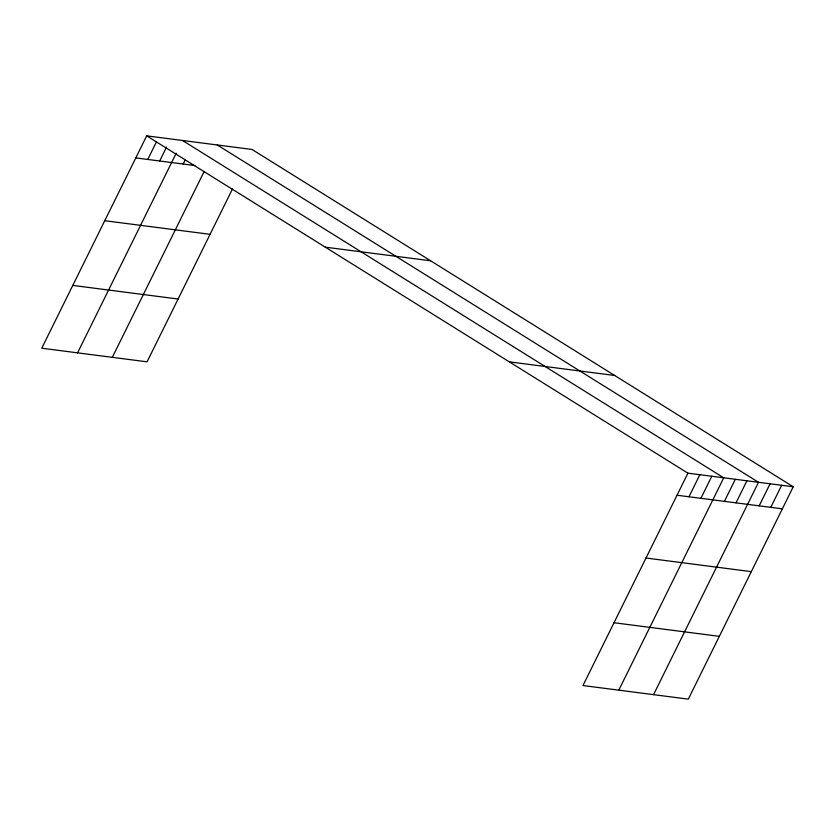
<?xml version="1.0" encoding="UTF-8"?>
<svg xmlns="http://www.w3.org/2000/svg" width="835" height="835" viewBox="0 0 835 835"><rect width="100%" height="100%" fill="white"/><g stroke="black" fill="none" stroke-linecap="round" stroke-linejoin="round"><path stroke-width="1.25" d="M793.25 486.784L687.936 473.174L582.976 685.535L688.301 699.145L793.25 486.784L252.024 149.465L146.699 135.855L41.75 348.216L147.064 361.826L232.495 188.971M147.743 159.454L156.343 142.044M159.673 160.998L166.562 147.064M77.561 352.84L176.195 153.254M183.199 164.036L185.495 159.391M112.318 357.328L204.064 171.686M688.969 496.773L699.866 474.718M700.899 498.318L711.806 476.263M618.787 690.159L723.736 477.808L182.51 140.489M724.425 501.355L735.322 479.3M736.011 502.858L746.908 480.803M653.544 694.647L758.493 482.296L217.267 144.977M759.182 505.843L770.079 483.799M770.768 507.346L781.664 485.292M135.802 157.909L194.785 165.539M325.306 247.17L430.63 260.781M104.761 220.711L210.086 234.322M72.791 285.413L178.105 299.024M509.329 361.858L614.644 375.479M677.028 495.228L782.353 508.839M645.998 558.03L751.312 571.641M614.017 622.733L719.332 636.343M146.699 135.855L687.936 473.174"/></g></svg>
